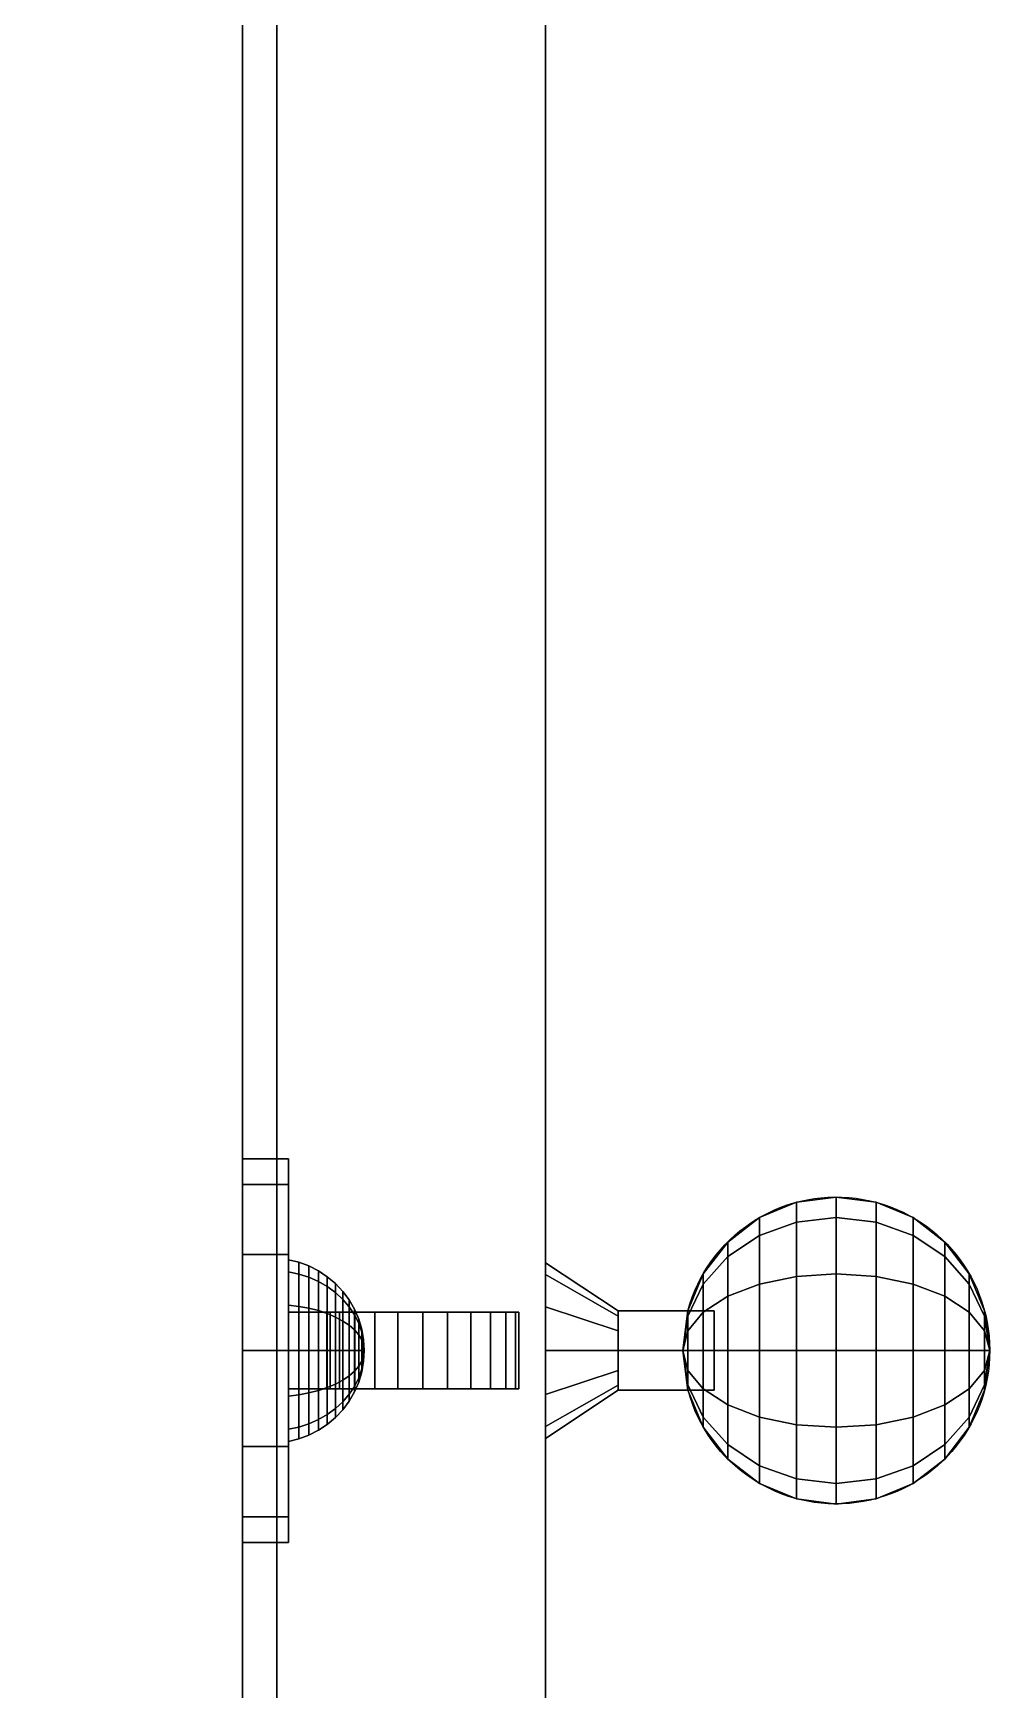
# Model space of a CAD drawing. Extents: x -1 to 971, y -1221 to 74.
# Drawn here: x 685.9 to 810.5, y -374.2 to -158.4 of the extents above; entities that cross this region are included whole.
import ezdxf

# ---------------------------------------------------------------- set-up
doc = ezdxf.new("R2010")
doc.units = 0
for name, color, linetype in [('PQ_200_2D', 1, 'Continuous'), ('PQ_200_3D', 1, 'Continuous'), ('PQ_204_2D', 7, 'Continuous'), ('PQ_204_3D', 7, 'Continuous')]:
    doc.layers.add(name, color=color, linetype=linetype)

msp = doc.modelspace()

# ---------------------------------------------------------------- linework, layer by layer
at = {"layer": 'PQ_200_2D'}
msp.add_lwpolyline([(717.68, -50), (752.68, -50), (752.68, -960)], dxfattribs=at)
msp.add_lwpolyline([(752.68, -318.56), (762.14, -324.82), (771.22, -324.82, -7.589103), (771.23, -335.18), (762.14, -335.18), (752.68, -341.44)], format="xyb", dxfattribs=at)
at = {"layer": 'PQ_200_3D'}
for points in [[(252.68, -1120), (252.68, 0), (717.68, 0), (717.68, -1120)], [(252.68, -995, 65), (717.68, -995, 65), (717.68, 0, 65), (252.68, 0, 65)], [(717.68, -1120), (717.68, 0), (717.68, 0, 65), (717.68, -1120, 65)], [(752.68, -1080, 1685), (752.68, -50, 1685), (752.68, -50, 1945), (752.68, -1080, 1945)], [(713.18, -90, 1685), (713.18, -570, 1685), (713.18, -570, 65), (713.18, -90, 65)], [(762.14, -329.94, 1760.03), (762.14, -325.51, 1762.59), (762.14, -324.82, 1760), (762.14, -329.93, 1760)], [(762.14, -329.93, 1760), (762.14, -324.82, 1760), (762.14, -325.51, 1757.41), (762.14, -329.94, 1759.97)], [(762.14, -329.97, 1760.06), (762.14, -327.41, 1764.49), (762.14, -325.51, 1762.59), (762.14, -329.94, 1760.03)], [(762.14, -329.94, 1759.97), (762.14, -325.51, 1757.41), (762.14, -327.41, 1755.51), (762.14, -329.97, 1759.94)], [(762.14, -330, 1760.07), (762.14, -330, 1765.18), (762.14, -327.41, 1764.49), (762.14, -329.97, 1760.06)], [(762.14, -329.97, 1759.94), (762.14, -327.41, 1755.51), (762.14, -330, 1754.82), (762.14, -330, 1759.93)], [(762.14, -330, 1759.93), (762.14, -330, 1754.82), (762.14, -332.59, 1755.51), (762.14, -330.03, 1759.94)], [(762.14, -330.03, 1760.06), (762.14, -332.59, 1764.49), (762.14, -330, 1765.18), (762.14, -330, 1760.07)], [(762.14, -330.03, 1759.94), (762.14, -332.59, 1755.51), (762.14, -334.49, 1757.41), (762.14, -330.06, 1759.97)], [(762.14, -330.06, 1760.03), (762.14, -334.49, 1762.59), (762.14, -332.59, 1764.49), (762.14, -330.03, 1760.06)], [(762.14, -330.06, 1759.97), (762.14, -334.49, 1757.41), (762.14, -335.18, 1760), (762.14, -330.07, 1760)], [(762.14, -330.07, 1760), (762.14, -335.18, 1760), (762.14, -334.49, 1762.59), (762.14, -330.06, 1760.03)]]:
    msp.add_3dface(points, dxfattribs=at)
for points, invisible_edges in [([(217.68, -1080, 1945), (752.68, -1080, 1945), (752.68, -50, 1945), (217.68, -50, 1945)], 1), ([(217.68, -1080, 1685), (752.68, -1080, 1685), (752.68, -50, 1685), (217.68, -50, 1685)], 1), ([(762.14, -325.51, 1762.59), (774.63, -325.51, 1762.59), (774.63, -324.82, 1760), (762.14, -324.82, 1760)], 1), ([(762.14, -324.82, 1760), (774.63, -324.82, 1760), (774.63, -325.51, 1757.41), (762.14, -325.51, 1757.41)], 4), ([(762.14, -327.41, 1764.49), (774.63, -327.41, 1764.49), (774.63, -325.51, 1762.59), (762.14, -325.51, 1762.59)], 5), ([(762.14, -325.51, 1757.41), (774.63, -325.51, 1757.41), (774.63, -327.41, 1755.51), (762.14, -327.41, 1755.51)], 5), ([(762.14, -330, 1765.18), (774.63, -330, 1765.18), (774.63, -327.41, 1764.49), (762.14, -327.41, 1764.49)], 4), ([(762.14, -327.41, 1755.51), (774.63, -327.41, 1755.51), (774.63, -330, 1754.82), (762.14, -330, 1754.82)], 1), ([(762.14, -330, 1754.82), (774.63, -330, 1754.82), (774.63, -332.59, 1755.51), (762.14, -332.59, 1755.51)], 4), ([(762.14, -332.59, 1764.49), (774.63, -332.59, 1764.49), (774.63, -330, 1765.18), (762.14, -330, 1765.18)], 1), ([(762.14, -332.59, 1755.51), (774.63, -332.59, 1755.51), (774.63, -334.49, 1757.41), (762.14, -334.49, 1757.41)], 5), ([(762.14, -334.49, 1762.59), (774.63, -334.49, 1762.59), (774.63, -332.59, 1764.49), (762.14, -332.59, 1764.49)], 5), ([(762.14, -334.49, 1757.41), (774.63, -334.49, 1757.41), (774.63, -335.18, 1760), (762.14, -335.18, 1760)], 1), ([(762.14, -335.18, 1760), (774.63, -335.18, 1760), (774.63, -334.49, 1762.59), (762.14, -334.49, 1762.59)], 4)]:
    msp.add_3dface(points, dxfattribs=dict(at, invisible_edges=invisible_edges))
at = {"layer": 'PQ_204_2D'}
for p, q in [((762.14, -324.82), (762.14, -335.18)), ((771.22, -324.82), (771.22, -335.18))]:
    msp.add_line(p, q, dxfattribs=at)
at = {"layer": 'PQ_204_3D'}
for points in [[(719.18, -325, 1221.84), (719.18, -325, 1210), (724.18, -325, 1210), (749.18, -325, 1221.84)], [(724.18, -325, 1210), (749.18, -325, 1221.84), (749.18, -325, 1191.49), (724.18, -325, 1191.49)], [(724.18, -325, 1191.49), (724.6, -325, 1188.25), (736.68, -325, 1191.49)], [(724.6, -325, 1188.25), (725.85, -325, 1185.24), (736.68, -325, 1191.49)], [(725.85, -325, 1185.24), (727.84, -325, 1182.65), (736.68, -325, 1191.49)], [(727.84, -325, 1182.65), (730.43, -325, 1180.66), (736.68, -325, 1191.49)], [(730.43, -325, 1180.66), (733.44, -325, 1179.41), (736.68, -325, 1191.49)], [(733.44, -325, 1179.41), (736.68, -325, 1178.99), (736.68, -325, 1191.49)], [(736.68, -325, 1178.99), (739.91, -325, 1179.41), (736.68, -325, 1191.49)], [(739.91, -325, 1179.41), (742.93, -325, 1180.66), (736.68, -325, 1191.49)], [(742.93, -325, 1180.66), (745.51, -325, 1182.65), (736.68, -325, 1191.49)], [(745.51, -325, 1182.65), (747.5, -325, 1185.24), (736.68, -325, 1191.49)], [(747.5, -325, 1185.24), (748.75, -325, 1188.25), (736.68, -325, 1191.49)], [(748.75, -325, 1188.25), (749.18, -325, 1191.49), (736.68, -325, 1191.49)], [(719.18, -335, 1221.84), (719.18, -335, 1210), (724.18, -335, 1210), (749.18, -335, 1221.84)], [(724.18, -335, 1210), (749.18, -335, 1221.84), (749.18, -335, 1191.49), (724.18, -335, 1191.49)], [(724.18, -335, 1191.49), (724.6, -335, 1188.25), (736.68, -335, 1191.49)], [(724.6, -335, 1188.25), (725.85, -335, 1185.24), (736.68, -335, 1191.49)], [(725.85, -335, 1185.24), (727.84, -335, 1182.65), (736.68, -335, 1191.49)], [(727.84, -335, 1182.65), (730.43, -335, 1180.66), (736.68, -335, 1191.49)], [(730.43, -335, 1180.66), (733.44, -335, 1179.41), (736.68, -335, 1191.49)], [(733.44, -335, 1179.41), (736.68, -335, 1178.99), (736.68, -335, 1191.49)], [(736.68, -335, 1178.99), (739.91, -335, 1179.41), (736.68, -335, 1191.49)], [(739.91, -335, 1179.41), (742.93, -335, 1180.66), (736.68, -335, 1191.49)], [(742.93, -335, 1180.66), (745.51, -335, 1182.65), (736.68, -335, 1191.49)], [(745.51, -335, 1182.65), (747.5, -335, 1185.24), (736.68, -335, 1191.49)], [(747.5, -335, 1185.24), (748.75, -335, 1188.25), (736.68, -335, 1191.49)], [(748.75, -335, 1188.25), (749.18, -335, 1191.49), (736.68, -335, 1191.49)]]:
    msp.add_3dface(points, dxfattribs=at)

# ---------------------------------------------------------------- meshes
mesh = msp.add_polymesh((12, 16), dxfattribs=dict(at, m_close=True))
for k, corner in enumerate([(729.05, -330, 1210), (728.97, -330, 1211.39), (728.73, -330, 1212.76), (728.33, -330, 1214.1), (727.78, -330, 1215.38), (727.08, -330, 1216.59), (726.26, -330, 1217.71), (725.3, -330, 1218.72), (724.24, -330, 1219.62), (723.08, -330, 1220.39), (721.84, -330, 1221.03), (720.53, -330, 1221.51), (719.18, -330, 1221.84), (719.18, -330, 1235), (713.18, -330, 1235), (713.18, -330, 1210), (729.05, -330, 1210), (728.97, -330.7, 1211.2), (728.73, -331.38, 1212.39), (728.33, -332.05, 1213.55), (727.78, -332.69, 1214.66), (727.08, -333.29, 1215.7), (726.26, -333.85, 1216.67), (725.3, -334.36, 1217.56), (724.24, -334.81, 1218.33), (723.08, -335.2, 1219), (721.84, -335.51, 1219.55), (720.53, -335.75, 1219.97), (719.18, -335.92, 1220.25), (719.18, -342.5, 1231.65), (713.18, -342.5, 1231.65), (713.18, -330, 1210), (729.05, -330, 1210), (728.97, -331.2, 1210.7), (728.73, -332.39, 1211.38), (728.33, -333.55, 1212.05), (727.78, -334.66, 1212.69), (727.08, -335.7, 1213.29), (726.26, -336.67, 1213.85), (725.3, -337.56, 1214.36), (724.24, -338.33, 1214.81), (723.08, -339, 1215.2), (721.84, -339.55, 1215.51), (720.53, -339.97, 1215.75), (719.18, -340.25, 1215.92), (719.18, -351.65, 1222.5), (713.18, -351.65, 1222.5), (713.18, -330, 1210), (729.05, -330, 1210), (728.97, -331.39, 1210), (728.73, -332.76, 1210), (728.33, -334.1, 1210), (727.78, -335.38, 1210), (727.08, -336.59, 1210), (726.26, -337.71, 1210), (725.3, -338.72, 1210), (724.24, -339.62, 1210), (723.08, -340.39, 1210), (721.84, -341.03, 1210), (720.53, -341.51, 1210), (719.18, -341.84, 1210), (719.18, -355, 1210), (713.18, -355, 1210), (713.18, -330, 1210), (729.05, -330, 1210), (728.97, -331.2, 1209.3), (728.73, -332.39, 1208.62), (728.33, -333.55, 1207.95), (727.78, -334.66, 1207.31), (727.08, -335.7, 1206.71), (726.26, -336.67, 1206.15), (725.3, -337.56, 1205.64), (724.24, -338.33, 1205.19), (723.08, -339, 1204.8), (721.84, -339.55, 1204.49), (720.53, -339.97, 1204.25), (719.18, -340.25, 1204.08), (719.18, -351.65, 1197.5), (713.18, -351.65, 1197.5), (713.18, -330, 1210), (729.05, -330, 1210), (728.97, -330.7, 1208.8), (728.73, -331.38, 1207.61), (728.33, -332.05, 1206.45), (727.78, -332.69, 1205.34), (727.08, -333.29, 1204.3), (726.26, -333.85, 1203.33), (725.3, -334.36, 1202.44), (724.24, -334.81, 1201.67), (723.08, -335.2, 1201), (721.84, -335.51, 1200.45), (720.53, -335.75, 1200.03), (719.18, -335.92, 1199.75), (719.18, -342.5, 1188.35), (713.18, -342.5, 1188.35), (713.18, -330, 1210), (729.05, -330, 1210), (728.97, -330, 1208.61), (728.73, -330, 1207.24), (728.33, -330, 1205.9), (727.78, -330, 1204.62), (727.08, -330, 1203.41), (726.26, -330, 1202.29), (725.3, -330, 1201.28), (724.24, -330, 1200.38), (723.08, -330, 1199.61), (721.84, -330, 1198.97), (720.53, -330, 1198.49), (719.18, -330, 1198.16), (719.18, -330, 1185), (713.18, -330, 1185), (713.18, -330, 1210), (729.05, -330, 1210), (728.97, -329.3, 1208.8), (728.73, -328.62, 1207.61), (728.33, -327.95, 1206.45), (727.78, -327.31, 1205.34), (727.08, -326.71, 1204.3), (726.26, -326.15, 1203.33), (725.3, -325.64, 1202.44), (724.24, -325.19, 1201.67), (723.08, -324.8, 1201), (721.84, -324.49, 1200.45), (720.53, -324.25, 1200.03), (719.18, -324.08, 1199.75), (719.18, -317.5, 1188.35), (713.18, -317.5, 1188.35), (713.18, -330, 1210), (729.05, -330, 1210), (728.97, -328.8, 1209.3), (728.73, -327.61, 1208.62), (728.33, -326.45, 1207.95), (727.78, -325.34, 1207.31), (727.08, -324.3, 1206.71), (726.26, -323.33, 1206.15), (725.3, -322.44, 1205.64), (724.24, -321.67, 1205.19), (723.08, -321, 1204.8), (721.84, -320.45, 1204.49), (720.53, -320.03, 1204.25), (719.18, -319.75, 1204.08), (719.18, -308.35, 1197.5), (713.18, -308.35, 1197.5), (713.18, -330, 1210), (729.05, -330, 1210), (728.97, -328.61, 1210), (728.73, -327.24, 1210), (728.33, -325.9, 1210), (727.78, -324.62, 1210), (727.08, -323.41, 1210), (726.26, -322.29, 1210), (725.3, -321.28, 1210), (724.24, -320.38, 1210), (723.08, -319.61, 1210), (721.84, -318.97, 1210), (720.53, -318.49, 1210), (719.18, -318.16, 1210), (719.18, -305, 1210), (713.18, -305, 1210), (713.18, -330, 1210), (729.05, -330, 1210), (728.97, -328.8, 1210.7), (728.73, -327.61, 1211.38), (728.33, -326.45, 1212.05), (727.78, -325.34, 1212.69), (727.08, -324.3, 1213.29), (726.26, -323.33, 1213.85), (725.3, -322.44, 1214.36), (724.24, -321.67, 1214.81), (723.08, -321, 1215.2), (721.84, -320.45, 1215.51), (720.53, -320.03, 1215.75), (719.18, -319.75, 1215.92), (719.18, -308.35, 1222.5), (713.18, -308.35, 1222.5), (713.18, -330, 1210), (729.05, -330, 1210), (728.97, -329.3, 1211.2), (728.73, -328.62, 1212.39), (728.33, -327.95, 1213.55), (727.78, -327.31, 1214.66), (727.08, -326.71, 1215.7), (726.26, -326.15, 1216.67), (725.3, -325.64, 1217.56), (724.24, -325.19, 1218.33), (723.08, -324.8, 1219), (721.84, -324.49, 1219.55), (720.53, -324.25, 1219.97), (719.18, -324.08, 1220.25), (719.18, -317.5, 1231.65), (713.18, -317.5, 1231.65), (713.18, -330, 1210)]):
    mesh.set_mesh_vertex(divmod(k, 16), corner)
mesh = msp.add_polymesh((12, 13), dxfattribs=dict(at, m_close=True))
for k, corner in enumerate([(770.54, -330, 1760), (771.22, -330, 1765.18), (773.22, -330, 1770), (776.4, -330, 1774.14), (780.54, -330, 1777.32), (785.37, -330, 1779.32), (790.54, -330, 1780), (795.72, -330, 1779.32), (800.54, -330, 1777.32), (804.69, -330, 1774.14), (807.86, -330, 1770), (809.86, -330, 1765.18), (810.54, -330, 1760), (770.54, -330, 1760), (771.22, -327.41, 1764.48), (773.22, -325, 1768.66), (776.4, -322.93, 1772.25), (780.54, -321.34, 1775), (785.37, -320.34, 1776.73), (790.54, -320, 1777.32), (795.72, -320.34, 1776.73), (800.54, -321.34, 1775), (804.69, -322.93, 1772.25), (807.86, -325, 1768.66), (809.86, -327.41, 1764.48), (810.54, -330, 1760), (770.54, -330, 1760), (771.22, -325.52, 1762.59), (773.22, -321.34, 1765), (776.4, -317.75, 1767.07), (780.54, -315, 1768.66), (785.37, -313.27, 1769.66), (790.54, -312.68, 1770), (795.72, -313.27, 1769.66), (800.54, -315, 1768.66), (804.69, -317.75, 1767.07), (807.86, -321.34, 1765), (809.86, -325.52, 1762.59), (810.54, -330, 1760), (770.54, -330, 1760), (771.22, -324.82, 1760), (773.22, -320, 1760), (776.4, -315.86, 1760), (780.54, -312.68, 1760), (785.37, -310.68, 1760), (790.54, -310, 1760), (795.72, -310.68, 1760), (800.54, -312.68, 1760), (804.69, -315.86, 1760), (807.86, -320, 1760), (809.86, -324.82, 1760), (810.54, -330, 1760), (770.54, -330, 1760), (771.22, -325.52, 1757.41), (773.22, -321.34, 1755), (776.4, -317.75, 1752.93), (780.54, -315, 1751.34), (785.37, -313.27, 1750.34), (790.54, -312.68, 1750), (795.72, -313.27, 1750.34), (800.54, -315, 1751.34), (804.69, -317.75, 1752.93), (807.86, -321.34, 1755), (809.86, -325.52, 1757.41), (810.54, -330, 1760), (770.54, -330, 1760), (771.22, -327.41, 1755.52), (773.22, -325, 1751.34), (776.4, -322.93, 1747.75), (780.54, -321.34, 1745), (785.37, -320.34, 1743.27), (790.54, -320, 1742.68), (795.72, -320.34, 1743.27), (800.54, -321.34, 1745), (804.69, -322.93, 1747.75), (807.86, -325, 1751.34), (809.86, -327.41, 1755.52), (810.54, -330, 1760), (770.54, -330, 1760), (771.22, -330, 1754.82), (773.22, -330, 1750), (776.4, -330, 1745.86), (780.54, -330, 1742.68), (785.37, -330, 1740.68), (790.54, -330, 1740), (795.72, -330, 1740.68), (800.54, -330, 1742.68), (804.69, -330, 1745.86), (807.86, -330, 1750), (809.86, -330, 1754.82), (810.54, -330, 1760), (770.54, -330, 1760), (771.22, -332.59, 1755.52), (773.22, -335, 1751.34), (776.4, -337.07, 1747.75), (780.54, -338.66, 1745), (785.37, -339.66, 1743.27), (790.54, -340, 1742.68), (795.72, -339.66, 1743.27), (800.54, -338.66, 1745), (804.69, -337.07, 1747.75), (807.86, -335, 1751.34), (809.86, -332.59, 1755.52), (810.54, -330, 1760), (770.54, -330, 1760), (771.22, -334.48, 1757.41), (773.22, -338.66, 1755), (776.4, -342.25, 1752.93), (780.54, -345, 1751.34), (785.37, -346.73, 1750.34), (790.54, -347.32, 1750), (795.72, -346.73, 1750.34), (800.54, -345, 1751.34), (804.69, -342.25, 1752.93), (807.86, -338.66, 1755), (809.86, -334.48, 1757.41), (810.54, -330, 1760), (770.54, -330, 1760), (771.22, -335.18, 1760), (773.22, -340, 1760), (776.4, -344.14, 1760), (780.54, -347.32, 1760), (785.37, -349.32, 1760), (790.54, -350, 1760), (795.72, -349.32, 1760), (800.54, -347.32, 1760), (804.69, -344.14, 1760), (807.86, -340, 1760), (809.86, -335.18, 1760), (810.54, -330, 1760), (770.54, -330, 1760), (771.22, -334.48, 1762.59), (773.22, -338.66, 1765), (776.4, -342.25, 1767.07), (780.54, -345, 1768.66), (785.37, -346.73, 1769.66), (790.54, -347.32, 1770), (795.72, -346.73, 1769.66), (800.54, -345, 1768.66), (804.69, -342.25, 1767.07), (807.86, -338.66, 1765), (809.86, -334.48, 1762.59), (810.54, -330, 1760), (770.54, -330, 1760), (771.22, -332.59, 1764.48), (773.22, -335, 1768.66), (776.4, -337.07, 1772.25), (780.54, -338.66, 1775), (785.37, -339.66, 1776.73), (790.54, -340, 1777.32), (795.72, -339.66, 1776.73), (800.54, -338.66, 1775), (804.69, -337.07, 1772.25), (807.86, -335, 1768.66), (809.86, -332.59, 1764.48), (810.54, -330, 1760)]):
    mesh.set_mesh_vertex(divmod(k, 13), corner)
mesh = msp.add_polymesh((12, 4), dxfattribs=dict(at, m_close=True))
for k, corner in enumerate([(762.14, -330, 1760.07), (762.14, -330, 1765.18), (752.68, -330, 1771.44), (752.68, -330, 1760), (762.14, -329.97, 1760.06), (762.14, -327.41, 1764.49), (752.68, -324.28, 1769.91), (752.68, -330, 1760), (762.14, -329.94, 1760.03), (762.14, -325.51, 1762.59), (752.68, -320.09, 1765.72), (752.68, -330, 1760), (762.14, -329.93, 1760), (762.14, -324.82, 1760), (752.68, -318.56, 1760), (752.68, -330, 1760), (762.14, -329.94, 1759.97), (762.14, -325.51, 1757.41), (752.68, -320.09, 1754.28), (752.68, -330, 1760), (762.14, -329.97, 1759.94), (762.14, -327.41, 1755.51), (752.68, -324.28, 1750.09), (752.68, -330, 1760), (762.14, -330, 1759.93), (762.14, -330, 1754.82), (752.68, -330, 1748.56), (752.68, -330, 1760), (762.14, -330.03, 1759.94), (762.14, -332.59, 1755.51), (752.68, -335.72, 1750.09), (752.68, -330, 1760), (762.14, -330.06, 1759.97), (762.14, -334.49, 1757.41), (752.68, -339.91, 1754.28), (752.68, -330, 1760), (762.14, -330.07, 1760), (762.14, -335.18, 1760), (752.68, -341.44, 1760), (752.68, -330, 1760), (762.14, -330.06, 1760.03), (762.14, -334.49, 1762.59), (752.68, -339.91, 1765.72), (752.68, -330, 1760), (762.14, -330.03, 1760.06), (762.14, -332.59, 1764.49), (752.68, -335.72, 1769.91), (752.68, -330, 1760)]):
    mesh.set_mesh_vertex(divmod(k, 4), corner)
mesh = msp.add_polymesh((2, 17), dxfattribs=dict(at, n_close=True))
for k, corner in enumerate([(749.18, -335, 1221.84), (749.18, -335, 1191.49), (748.75, -335, 1188.25), (747.5, -335, 1185.24), (745.51, -335, 1182.65), (742.93, -335, 1180.66), (739.91, -335, 1179.41), (736.68, -335, 1178.99), (733.44, -335, 1179.41), (730.43, -335, 1180.66), (727.84, -335, 1182.65), (725.85, -335, 1185.24), (724.6, -335, 1188.25), (724.18, -335, 1191.49), (724.18, -335, 1210), (719.18, -335, 1210), (719.18, -335, 1221.84), (749.18, -325, 1221.84), (749.18, -325, 1191.49), (748.75, -325, 1188.25), (747.5, -325, 1185.24), (745.51, -325, 1182.65), (742.93, -325, 1180.66), (739.91, -325, 1179.41), (736.68, -325, 1178.99), (733.44, -325, 1179.41), (730.43, -325, 1180.66), (727.84, -325, 1182.65), (725.85, -325, 1185.24), (724.6, -325, 1188.25), (724.18, -325, 1191.49), (724.18, -325, 1210), (719.18, -325, 1210), (719.18, -325, 1221.84)]):
    mesh.set_mesh_vertex(divmod(k, 17), corner)

doc.saveas('drawing.dxf')
